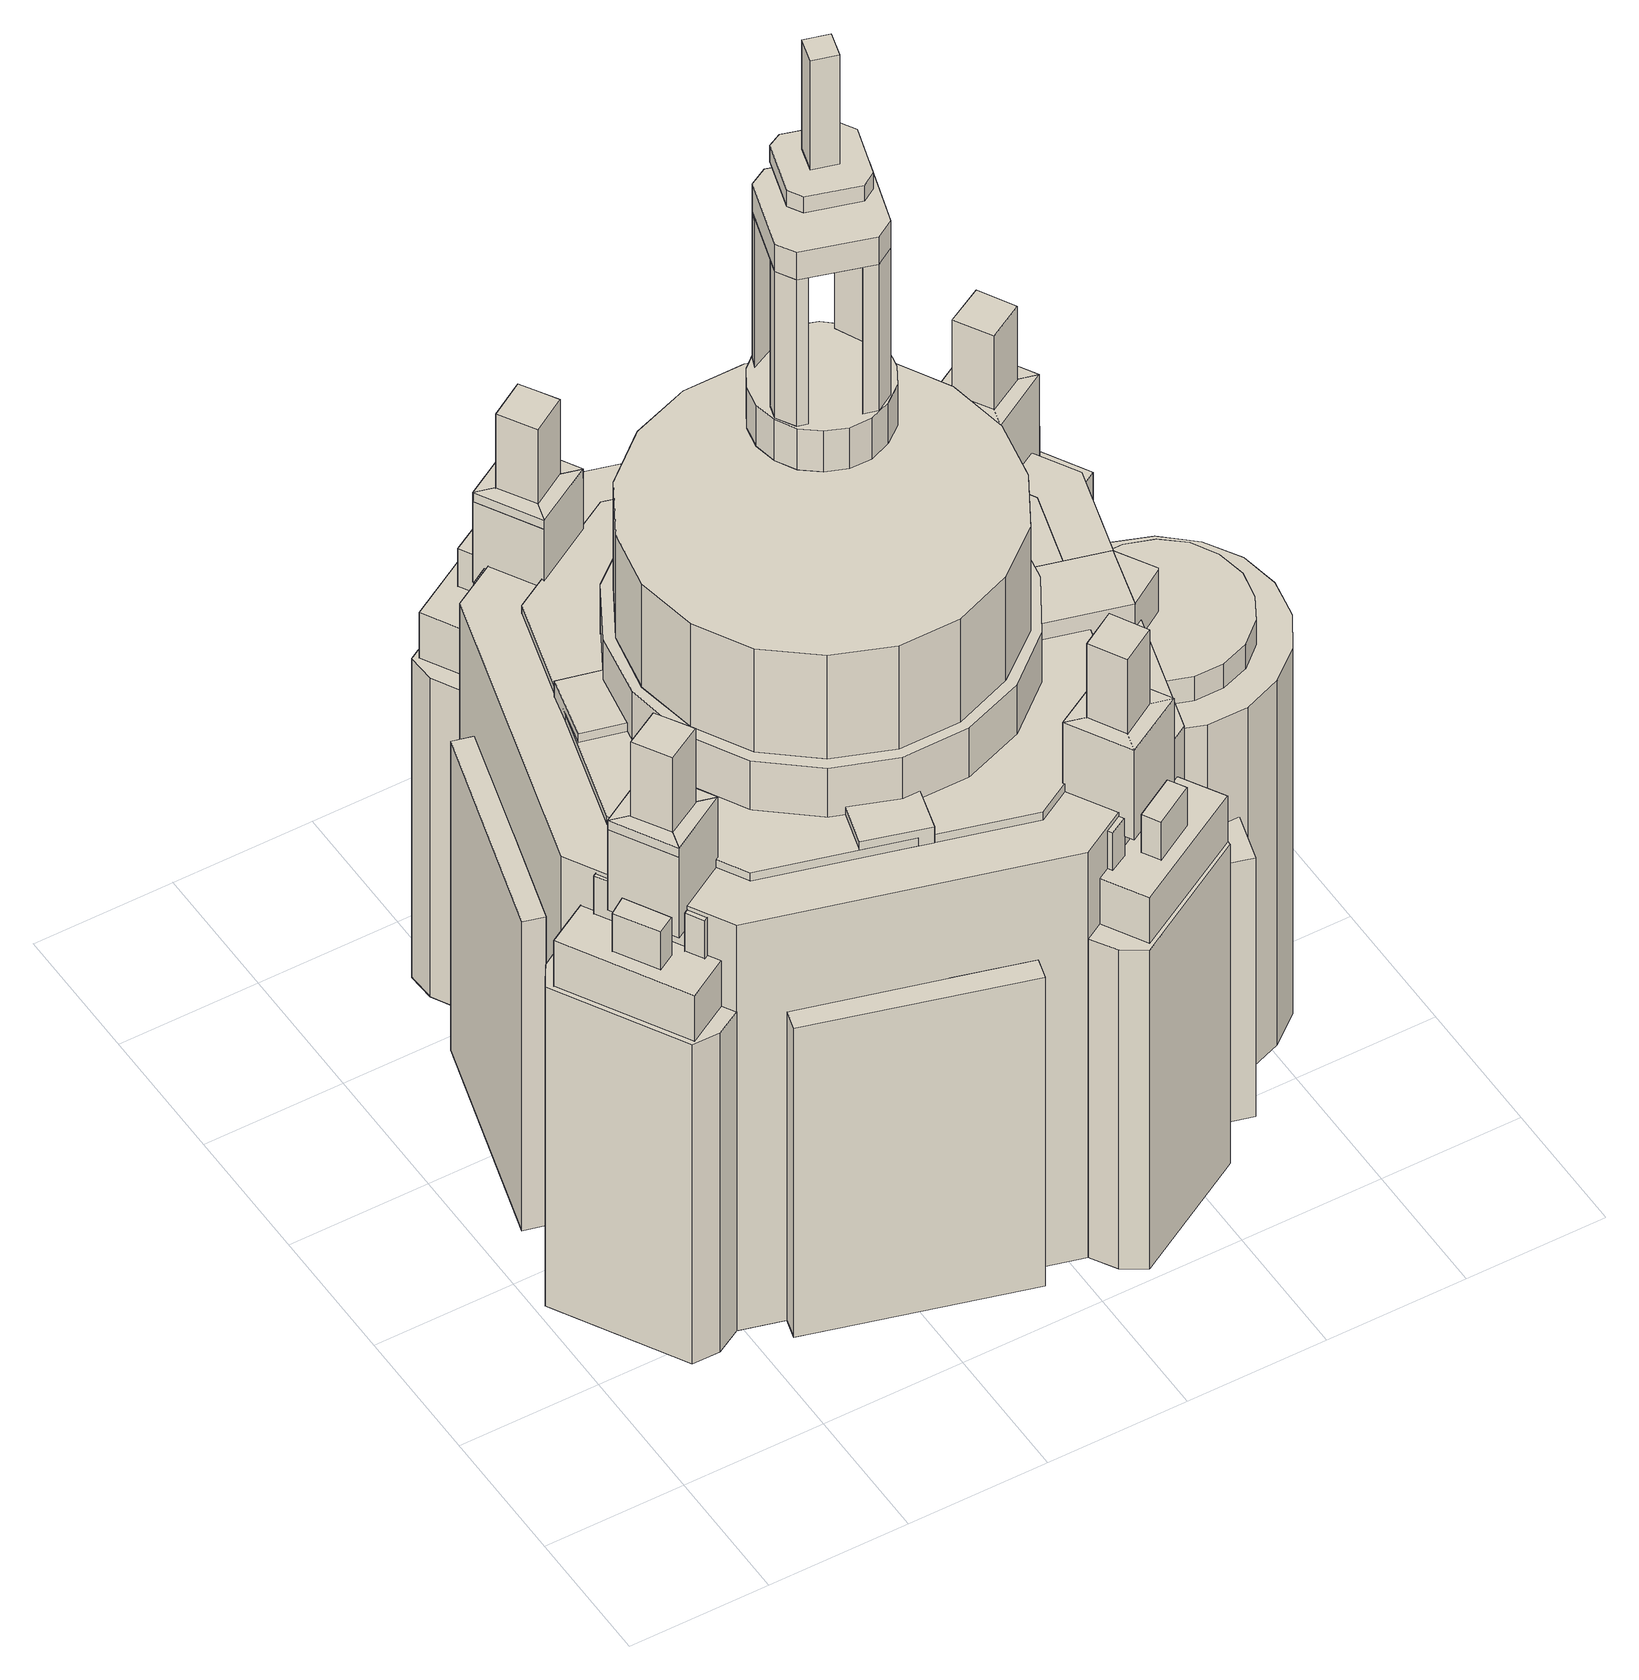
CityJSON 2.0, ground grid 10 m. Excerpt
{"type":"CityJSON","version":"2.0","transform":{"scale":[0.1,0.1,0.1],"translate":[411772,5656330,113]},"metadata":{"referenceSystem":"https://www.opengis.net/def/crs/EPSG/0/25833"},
"CityObjects":{
"building1":{"type":"Building","attributes":{"name":"Frauenkirche","Gemeindeschluessel":14612000,"Dachneigung":61.86,"Dachorientierung":0,"MittlereTraufHoehe":144.31,"QualitaetDacherkennung":100,"ObjektHoehe":41.04,"BodenHoehe":113.88,"Geometrietyp2DReferenz":"3000","AbsoluteHoehe":154.91,"Dachflaeche":1603.06,"measuredHeight":41.04,"function":"31001_3041","roofType":"3500","storeysAboveGround":14},"children":["building1-1","building1-2","building1-3","building1-4","building1-5","building1-6","building1-7","building1-8","building1-9","building1-10","building1-11","building1-12","building1-13","building1-14","building1-15","building1-16","building1-17","building1-18","building1-19","building1-20","building1-21","building1-22","building1-23","building1-24","building1-25","building1-26","building1-27","building1-28","building1-29","building1-30","building1-31","building1-32","building1-33","building1-34","building1-35","building1-36","building1-37","building1-38","building1-39","building1-40","building1-41","building1-42","building1-43","building1-44","building1-45","building1-46","building1-47","building1-48","building1-49","building1-50","building1-51","building1-52","building1-53","building1-54","building1-55","building1-56","building1-57","building1-58","building1-59","building1-60","building1-61","building1-62"],"geometry":[{"type":"Solid","lod":"1","boundaries":[[[[0,1,2,3,4,5,6,7]],[[8,9,10,11,12,13,14,15]],[[7,9,8,0]],[[6,10,9,7]],[[5,11,10,6]],[[4,12,11,5]],[[3,13,12,4]],[[2,14,13,3]],[[1,15,14,2]],[[0,8,15,1]]]]}]},
"building1-1":{"type":"BuildingPart","attributes":{"Dachneigung":55.57,"Dachorientierung":-29.97,"MittlereTraufHoehe":154.78,"QualitaetDacherkennung":100,"BodenHoehe":147.72,"ObjektTeilHoehe":8.78,"Geometrietyp2DReferenz":"3000","AbsoluteHoehe":156.49,"Dachflaeche":30.28,"measuredHeight":8.78,"roofType":"3100","storeysAboveGround":3},"parents":["building1"],"geometry":[{"type":"Solid","lod":"1","boundaries":[[[[16,17,18,19]],[[20,21,22,23]],[[19,21,20,16]],[[18,22,21,19]],[[17,23,22,18]],[[16,20,23,17]]]]}]},
"building1-2":{"type":"BuildingPart","attributes":{"Dachneigung":11.31,"Dachorientierung":0,"MittlereTraufHoehe":148.48,"QualitaetDacherkennung":100,"BodenHoehe":145.7,"ObjektTeilHoehe":4.5,"Geometrietyp2DReferenz":"3000","AbsoluteHoehe":150.2,"Dachflaeche":7.64,"measuredHeight":4.5,"roofType":"3900","storeysAboveGround":1},"parents":["building1"],"geometry":[{"type":"Solid","lod":"1","boundaries":[[[[24,25,26,27]],[[28,29,30,31]],[[27,29,28,24]],[[26,30,29,27]],[[25,31,30,26]],[[24,28,31,25]]]]}]},
"building1-3":{"type":"BuildingPart","attributes":{"Dachneigung":55.57,"Dachorientierung":0,"MittlereTraufHoehe":155.35,"QualitaetDacherkennung":100,"BodenHoehe":154.78,"ObjektTeilHoehe":1.71,"Geometrietyp2DReferenz":"3000","AbsoluteHoehe":156.49,"Dachflaeche":7.57,"measuredHeight":1.71,"roofType":"9999","storeysAboveGround":1},"parents":["building1"],"geometry":[{"type":"Solid","lod":"1","boundaries":[[[[32,33,34]],[[35,36,37]],[[34,36,35,32]],[[33,37,36,34]],[[32,35,37,33]]]]}]},
"building1-4":{"type":"BuildingPart","attributes":{"Dachneigung":4.85,"Dachorientierung":0,"MittlereTraufHoehe":154.61,"QualitaetDacherkennung":100,"BodenHoehe":154.61,"ObjektTeilHoehe":18.1,"Geometrietyp2DReferenz":"3000","AbsoluteHoehe":172.71,"Dachflaeche":1298.93,"measuredHeight":18.1,"roofType":"3700","storeysAboveGround":6},"parents":["building1"],"geometry":[{"type":"Solid","lod":"1","boundaries":[[[[38,39,40,41,42,43,44,45,46,47,48,49,50,51,52,53,54,55]],[[56,57,58,59,60,61,62,63,64,65,66,67,68,69,70,71,72,73]],[[55,57,56,38]],[[54,58,57,55]],[[53,59,58,54]],[[52,60,59,53]],[[51,61,60,52]],[[50,62,61,51]],[[49,63,62,50]],[[48,64,63,49]],[[47,65,64,48]],[[46,66,65,47]],[[45,67,66,46]],[[44,68,67,45]],[[43,69,68,44]],[[42,70,69,43]],[[41,71,70,42]],[[40,72,71,41]],[[39,73,72,40]],[[38,56,73,39]]]]}]},
"building1-5":{"type":"BuildingPart","attributes":{"Dachneigung":55.57,"Dachorientierung":0,"MittlereTraufHoehe":155.35,"QualitaetDacherkennung":100,"BodenHoehe":154.78,"ObjektTeilHoehe":1.71,"Geometrietyp2DReferenz":"3000","AbsoluteHoehe":156.49,"Dachflaeche":7.57,"measuredHeight":1.71,"roofType":"9999","storeysAboveGround":1},"parents":["building1"],"geometry":[{"type":"Solid","lod":"1","boundaries":[[[[19,16,74]],[[75,76,77]],[[74,76,75,19]],[[16,77,76,74]],[[19,75,77,16]]]]}]},
"building1-6":{"type":"BuildingPart","attributes":{"Dachneigung":31.29,"Dachorientierung":104.19,"MittlereTraufHoehe":148.99,"QualitaetDacherkennung":100,"BodenHoehe":146.11,"ObjektTeilHoehe":6.81,"Geometrietyp2DReferenz":"3000","AbsoluteHoehe":152.91,"Dachflaeche":34.82,"measuredHeight":6.81,"roofType":"3100","storeysAboveGround":2},"parents":["building1"],"geometry":[{"type":"Solid","lod":"1","boundaries":[[[[78,79,80,81]],[[82,83,84,85]],[[81,83,82,78]],[[80,84,83,81]],[[79,85,84,80]],[[78,82,85,79]]]]}]},
"building1-7":{"type":"BuildingPart","attributes":{"Dachneigung":56.27,"Dachorientierung":0,"MittlereTraufHoehe":148.48,"QualitaetDacherkennung":100,"BodenHoehe":145.7,"ObjektTeilHoehe":4.5,"Geometrietyp2DReferenz":"3000","AbsoluteHoehe":150.2,"Dachflaeche":7.64,"measuredHeight":4.5,"roofType":"3900","storeysAboveGround":1},"parents":["building1"],"geometry":[{"type":"Solid","lod":"1","boundaries":[[[[86,87,88,89]],[[90,91,92,93]],[[89,91,90,86]],[[88,92,91,89]],[[87,93,92,88]],[[86,90,93,87]]]]}]},
"building1-8":{"type":"BuildingPart","attributes":{"Dachneigung":11.28,"Dachorientierung":0,"MittlereTraufHoehe":148.48,"QualitaetDacherkennung":100,"BodenHoehe":145.7,"ObjektTeilHoehe":4.5,"Geometrietyp2DReferenz":"3000","AbsoluteHoehe":150.2,"Dachflaeche":7.64,"measuredHeight":4.5,"roofType":"3900","storeysAboveGround":1},"parents":["building1"],"geometry":[{"type":"Solid","lod":"1","boundaries":[[[[94,95,96,97]],[[98,99,100,101]],[[97,99,98,94]],[[96,100,99,97]],[[95,101,100,96]],[[94,98,101,95]]]]}]},
"building1-9":{"type":"BuildingPart","attributes":{"Dachneigung":56.26,"Dachorientierung":0,"MittlereTraufHoehe":148.48,"QualitaetDacherkennung":100,"BodenHoehe":146.18,"ObjektTeilHoehe":4.02,"Geometrietyp2DReferenz":"3000","AbsoluteHoehe":150.2,"Dachflaeche":7.64,"measuredHeight":4.02,"roofType":"3900","storeysAboveGround":1},"parents":["building1"],"geometry":[{"type":"Solid","lod":"1","boundaries":[[[[102,103,104,105]],[[106,107,108,109]],[[105,107,106,102]],[[104,108,107,105]],[[103,109,108,104]],[[102,106,109,103]]]]}]},
"building1-10":{"type":"BuildingPart","attributes":{"Dachneigung":55.57,"Dachorientierung":-29.97,"MittlereTraufHoehe":154.78,"QualitaetDacherkennung":100,"BodenHoehe":147.72,"ObjektTeilHoehe":8.78,"Geometrietyp2DReferenz":"3000","AbsoluteHoehe":156.49,"Dachflaeche":30.28,"measuredHeight":8.78,"roofType":"3100","storeysAboveGround":3},"parents":["building1"],"geometry":[{"type":"Solid","lod":"1","boundaries":[[[[110,111,112,113]],[[114,115,116,117]],[[113,115,114,110]],[[112,116,115,113]],[[111,117,116,112]],[[110,114,117,111]]]]}]},
"building1-11":{"type":"BuildingPart","attributes":{"Dachneigung":14.22,"Dachorientierung":0,"MittlereTraufHoehe":159.25,"QualitaetDacherkennung":100,"BodenHoehe":155.5,"ObjektTeilHoehe":9.44,"Geometrietyp2DReferenz":"3000","AbsoluteHoehe":164.95,"Dachflaeche":33.98,"measuredHeight":9.44,"roofType":"3500","storeysAboveGround":3},"parents":["building1"],"geometry":[{"type":"Solid","lod":"1","boundaries":[[[[118,119,120,121]],[[122,123,124,125]],[[121,123,122,118]],[[120,124,123,121]],[[119,125,124,120]],[[118,122,125,119]]]]}]},
"building1-12":{"type":"BuildingPart","attributes":{"Dachneigung":90,"Dachorientierung":0,"MittlereTraufHoehe":187.9,"QualitaetDacherkennung":100,"BodenHoehe":175.01,"ObjektTeilHoehe":12.89,"Geometrietyp2DReferenz":"3000","AbsoluteHoehe":187.9,"Dachflaeche":1.36,"measuredHeight":12.89,"roofType":"1000","storeysAboveGround":4},"parents":["building1"],"geometry":[{"type":"Solid","lod":"1","boundaries":[[[[126,127,128,129]],[[130,131,132,133]],[[129,131,130,126]],[[128,132,131,129]],[[127,133,132,128]],[[126,130,133,127]]]]}]},
"building1-13":{"type":"BuildingPart","attributes":{"Dachneigung":53.89,"Dachorientierung":0,"MittlereTraufHoehe":144.31,"QualitaetDacherkennung":100,"BodenHoehe":144.31,"ObjektTeilHoehe":12,"Geometrietyp2DReferenz":"3000","AbsoluteHoehe":156.31,"Dachflaeche":1199.72,"measuredHeight":12,"roofType":"3500","storeysAboveGround":4},"parents":["building1"],"geometry":[{"type":"Solid","lod":"1","boundaries":[[[[134,135,136,137,138,139,140,141]],[[142,143,144,145,146,147,148,149]],[[141,143,142,134]],[[140,144,143,141]],[[139,145,144,140]],[[138,146,145,139]],[[137,147,146,138]],[[136,148,147,137]],[[135,149,148,136]],[[134,142,149,135]]]]}]},
"building1-14":{"type":"BuildingPart","attributes":{"Dachneigung":56.26,"Dachorientierung":0,"MittlereTraufHoehe":148.48,"QualitaetDacherkennung":100,"BodenHoehe":145.7,"ObjektTeilHoehe":4.5,"Geometrietyp2DReferenz":"3000","AbsoluteHoehe":150.2,"Dachflaeche":7.64,"measuredHeight":4.5,"roofType":"3900","storeysAboveGround":1},"parents":["building1"],"geometry":[{"type":"Solid","lod":"1","boundaries":[[[[150,151,152,153]],[[154,155,156,157]],[[153,155,154,150]],[[152,156,155,153]],[[151,157,156,152]],[[150,154,157,151]]]]}]},
"building1-15":{"type":"BuildingPart","attributes":{"Dachneigung":90,"Dachorientierung":0,"MittlereTraufHoehe":141.95,"QualitaetDacherkennung":100,"BodenHoehe":113.88,"ObjektTeilHoehe":28.07,"Geometrietyp2DReferenz":"3000","AbsoluteHoehe":141.95,"Dachflaeche":44.56,"measuredHeight":28.07,"roofType":"1000","storeysAboveGround":9},"parents":["building1"],"geometry":[{"type":"Solid","lod":"1","boundaries":[[[[158,159,160,161,162,163]],[[10,164,165,166,167,11]],[[163,164,10,158]],[[162,165,164,163]],[[161,166,165,162]],[[160,167,166,161]],[[159,11,167,160]],[[158,10,11,159]]]]}]},
"building1-16":{"type":"BuildingPart","attributes":{"Dachneigung":11.29,"Dachorientierung":0,"MittlereTraufHoehe":148.48,"QualitaetDacherkennung":100,"BodenHoehe":145.7,"ObjektTeilHoehe":4.5,"Geometrietyp2DReferenz":"3000","AbsoluteHoehe":150.2,"Dachflaeche":7.64,"measuredHeight":4.5,"roofType":"3900","storeysAboveGround":1},"parents":["building1"],"geometry":[{"type":"Solid","lod":"1","boundaries":[[[[168,169,170,171]],[[172,173,174,175]],[[171,173,172,168]],[[170,174,173,171]],[[169,175,174,170]],[[168,172,175,169]]]]}]},
"building1-17":{"type":"BuildingPart","attributes":{"Dachneigung":55.57,"Dachorientierung":0,"MittlereTraufHoehe":155.35,"QualitaetDacherkennung":100,"BodenHoehe":154.78,"ObjektTeilHoehe":1.71,"Geometrietyp2DReferenz":"3000","AbsoluteHoehe":156.49,"Dachflaeche":7.57,"measuredHeight":1.71,"roofType":"9999","storeysAboveGround":1},"parents":["building1"],"geometry":[{"type":"Solid","lod":"1","boundaries":[[[[176,177,178]],[[179,180,181]],[[178,180,179,176]],[[177,181,180,178]],[[176,179,181,177]]]]}]},
"building1-18":{"type":"BuildingPart","attributes":{"Dachneigung":14.22,"Dachorientierung":0,"MittlereTraufHoehe":159.25,"QualitaetDacherkennung":100,"BodenHoehe":155.5,"ObjektTeilHoehe":9.44,"Geometrietyp2DReferenz":"3000","AbsoluteHoehe":164.95,"Dachflaeche":33.98,"measuredHeight":9.44,"roofType":"3500","storeysAboveGround":3},"parents":["building1"],"geometry":[{"type":"Solid","lod":"1","boundaries":[[[[182,183,184,185]],[[186,187,188,189]],[[185,187,186,182]],[[184,188,187,185]],[[183,189,188,184]],[[182,186,189,183]]]]}]},
"building1-19":{"type":"BuildingPart","attributes":{"Dachneigung":56.27,"Dachorientierung":0,"MittlereTraufHoehe":148.48,"QualitaetDacherkennung":100,"BodenHoehe":145.7,"ObjektTeilHoehe":4.5,"Geometrietyp2DReferenz":"3000","AbsoluteHoehe":150.2,"Dachflaeche":7.64,"measuredHeight":4.5,"roofType":"3900","storeysAboveGround":1},"parents":["building1"],"geometry":[{"type":"Solid","lod":"1","boundaries":[[[[190,191,192,193]],[[194,195,196,197]],[[193,195,194,190]],[[192,196,195,193]],[[191,197,196,192]],[[190,194,197,191]]]]}]},
"building1-20":{"type":"BuildingPart","attributes":{"Dachneigung":55.57,"Dachorientierung":0,"MittlereTraufHoehe":155.35,"QualitaetDacherkennung":100,"BodenHoehe":154.78,"ObjektTeilHoehe":1.71,"Geometrietyp2DReferenz":"3000","AbsoluteHoehe":156.49,"Dachflaeche":7.57,"measuredHeight":1.71,"roofType":"9999","storeysAboveGround":1},"parents":["building1"],"geometry":[{"type":"Solid","lod":"1","boundaries":[[[[113,110,198]],[[199,200,201]],[[198,200,199,113]],[[110,201,200,198]],[[113,199,201,110]]]]}]},
"building1-21":{"type":"BuildingPart","attributes":{"Dachneigung":35.29,"Dachorientierung":-119.97,"MittlereTraufHoehe":144.31,"QualitaetDacherkennung":100,"BodenHoehe":113.9,"ObjektTeilHoehe":33.82,"Geometrietyp2DReferenz":"3000","AbsoluteHoehe":147.72,"Dachflaeche":148.61,"measuredHeight":33.82,"roofType":"9999","storeysAboveGround":11},"parents":["building1"],"geometry":[{"type":"Solid","lod":"1","boundaries":[[[[202,203,204,205]],[[206,207,208,209]],[[205,207,206,202]],[[204,208,207,205]],[[203,209,208,204]],[[202,206,209,203]]]]}]},
"building1-22":{"type":"BuildingPart","attributes":{"Dachneigung":56.26,"Dachorientierung":0,"MittlereTraufHoehe":148.48,"QualitaetDacherkennung":100,"BodenHoehe":145.7,"ObjektTeilHoehe":4.5,"Geometrietyp2DReferenz":"3000","AbsoluteHoehe":150.2,"Dachflaeche":7.64,"measuredHeight":4.5,"roofType":"3900","storeysAboveGround":1},"parents":["building1"],"geometry":[{"type":"Solid","lod":"1","boundaries":[[[[210,211,212,213]],[[214,215,216,217]],[[213,215,214,210]],[[212,216,215,213]],[[211,217,216,212]],[[210,214,217,211]]]]}]},
"building1-23":{"type":"BuildingPart","attributes":{"Dachneigung":11.28,"Dachorientierung":0,"MittlereTraufHoehe":148.48,"QualitaetDacherkennung":100,"BodenHoehe":145.7,"ObjektTeilHoehe":4.5,"Geometrietyp2DReferenz":"3000","AbsoluteHoehe":150.2,"Dachflaeche":7.64,"measuredHeight":4.5,"roofType":"3900","storeysAboveGround":1},"parents":["building1"],"geometry":[{"type":"Solid","lod":"1","boundaries":[[[[218,219,220,221]],[[222,223,224,225]],[[221,223,222,218]],[[220,224,223,221]],[[219,225,224,220]],[[218,222,225,219]]]]}]},
"building1-24":{"type":"BuildingPart","attributes":{"Dachneigung":55.57,"Dachorientierung":0,"MittlereTraufHoehe":155.35,"QualitaetDacherkennung":100,"BodenHoehe":154.78,"ObjektTeilHoehe":1.71,"Geometrietyp2DReferenz":"3000","AbsoluteHoehe":156.49,"Dachflaeche":7.57,"measuredHeight":1.71,"roofType":"9999","storeysAboveGround":1},"parents":["building1"],"geometry":[{"type":"Solid","lod":"1","boundaries":[[[[226,227,34]],[[228,36,229]],[[34,36,228,226]],[[227,229,36,34]],[[226,228,229,227]]]]}]},
"building1-25":{"type":"BuildingPart","attributes":{"Dachneigung":90,"Dachorientierung":0,"MittlereTraufHoehe":187.9,"QualitaetDacherkennung":100,"BodenHoehe":175.01,"ObjektTeilHoehe":12.89,"Geometrietyp2DReferenz":"3000","AbsoluteHoehe":187.9,"Dachflaeche":1.36,"measuredHeight":12.89,"roofType":"1000","storeysAboveGround":4},"parents":["building1"],"geometry":[{"type":"Solid","lod":"1","boundaries":[[[[230,231,232,233]],[[234,235,236,237]],[[233,235,234,230]],[[232,236,235,233]],[[231,237,236,232]],[[230,234,237,231]]]]}]},
"building1-26":{"type":"BuildingPart","attributes":{"Dachneigung":24.13,"Dachorientierung":105.05,"MittlereTraufHoehe":148.99,"QualitaetDacherkennung":100,"BodenHoehe":144.6,"ObjektTeilHoehe":9.71,"Geometrietyp2DReferenz":"3000","AbsoluteHoehe":154.31,"Dachflaeche":80.99,"measuredHeight":9.71,"roofType":"3100","storeysAboveGround":3},"parents":["building1"],"geometry":[{"type":"Solid","lod":"1","boundaries":[[[[238,239,240,241]],[[242,243,244,245]],[[241,243,242,238]],[[240,244,243,241]],[[239,245,244,240]],[[238,242,245,239]]]]}]},
"building1-27":{"type":"BuildingPart","attributes":{"Dachneigung":14.22,"Dachorientierung":0,"MittlereTraufHoehe":159.25,"QualitaetDacherkennung":100,"BodenHoehe":155.5,"ObjektTeilHoehe":9.44,"Geometrietyp2DReferenz":"3000","AbsoluteHoehe":164.95,"Dachflaeche":33.98,"measuredHeight":9.44,"roofType":"3500","storeysAboveGround":3},"parents":["building1"],"geometry":[{"type":"Solid","lod":"1","boundaries":[[[[246,247,248,249]],[[250,251,252,253]],[[249,251,250,246]],[[248,252,251,249]],[[247,253,252,248]],[[246,250,253,247]]]]}]},
"building1-28":{"type":"BuildingPart","attributes":{"Dachneigung":78.43,"Dachorientierung":105.19,"MittlereTraufHoehe":135.57,"QualitaetDacherkennung":100,"BodenHoehe":113.91,"ObjektTeilHoehe":23.96,"Geometrietyp2DReferenz":"3000","AbsoluteHoehe":137.87,"Dachflaeche":105.43,"measuredHeight":23.96,"roofType":"3100","storeysAboveGround":8},"parents":["building1"],"geometry":[{"type":"Solid","lod":"1","boundaries":[[[[254,255,256,257]],[[258,10,9,259]],[[257,10,258,254]],[[256,9,10,257]],[[255,259,9,256]],[[254,258,259,255]]]]}]},
"building1-29":{"type":"BuildingPart","attributes":{"Dachneigung":90,"Dachorientierung":0,"MittlereTraufHoehe":187.9,"QualitaetDacherkennung":100,"BodenHoehe":187.9,"ObjektTeilHoehe":4.83,"Geometrietyp2DReferenz":"3000","AbsoluteHoehe":192.74,"Dachflaeche":145.66,"measuredHeight":4.83,"roofType":"3500","storeysAboveGround":2},"parents":["building1"],"geometry":[{"type":"Solid","lod":"1","boundaries":[[[[260,261,262,263,264,265,266,267]],[[230,233,126,129,268,269,270,271]],[[267,233,230,260]],[[266,126,233,267]],[[265,129,126,266]],[[264,268,129,265]],[[263,269,268,264]],[[262,270,269,263]],[[261,271,270,262]],[[260,230,271,261]]]]}]},
"building1-30":{"type":"BuildingPart","attributes":{"Dachneigung":90,"Dachorientierung":0,"MittlereTraufHoehe":141.95,"QualitaetDacherkennung":100,"BodenHoehe":113.91,"ObjektTeilHoehe":28.04,"Geometrietyp2DReferenz":"3000","AbsoluteHoehe":141.95,"Dachflaeche":44.56,"measuredHeight":28.04,"roofType":"1000","storeysAboveGround":9},"parents":["building1"],"geometry":[{"type":"Solid","lod":"1","boundaries":[[[[272,273,274,275,276,277]],[[14,278,279,280,281,15]],[[277,278,14,272]],[[276,279,278,277]],[[275,280,279,276]],[[274,281,280,275]],[[273,15,281,274]],[[272,14,15,273]]]]}]},
"building1-31":{"type":"BuildingPart","attributes":{"Dachneigung":55.57,"Dachorientierung":0,"MittlereTraufHoehe":155.35,"QualitaetDacherkennung":100,"BodenHoehe":154.78,"ObjektTeilHoehe":1.71,"Geometrietyp2DReferenz":"3000","AbsoluteHoehe":156.49,"Dachflaeche":7.57,"measuredHeight":1.71,"roofType":"9999","storeysAboveGround":1},"parents":["building1"],"geometry":[{"type":"Solid","lod":"1","boundaries":[[[[282,283,178]],[[284,180,285]],[[178,180,284,282]],[[283,285,180,178]],[[282,284,285,283]]]]}]},
"building1-32":{"type":"BuildingPart","attributes":{"Dachneigung":45,"Dachorientierung":0,"MittlereTraufHoehe":141.95,"QualitaetDacherkennung":100,"BodenHoehe":113.92,"ObjektTeilHoehe":36.22,"Geometrietyp2DReferenz":"3000","AbsoluteHoehe":150.15,"Dachflaeche":301.16,"measuredHeight":36.22,"roofType":"3500","storeysAboveGround":12},"parents":["building1"],"geometry":[{"type":"Solid","lod":"1","boundaries":[[[[286,287,288,289,290,291,292,293,294,295,296,297,298,299,300,301,302,303]],[[304,305,306,307,308,309,310,311,312,313,314,315,316,317,318,319,320,321]],[[303,305,304,286]],[[302,306,305,303]],[[301,307,306,302]],[[300,308,307,301]],[[299,309,308,300]],[[298,310,309,299]],[[297,311,310,298]],[[296,312,311,297]],[[295,313,312,296]],[[294,314,313,295]],[[293,315,314,294]],[[292,316,315,293]],[[291,317,316,292]],[[290,318,317,291]],[[289,319,318,290]],[[288,320,319,289]],[[287,321,320,288]],[[286,304,321,287]]]]}]},
"building1-33":{"type":"BuildingPart","attributes":{"Dachneigung":90,"Dachorientierung":0,"MittlereTraufHoehe":187.9,"QualitaetDacherkennung":100,"BodenHoehe":175.01,"ObjektTeilHoehe":12.89,"Geometrietyp2DReferenz":"3000","AbsoluteHoehe":187.9,"Dachflaeche":1.36,"measuredHeight":12.89,"roofType":"1000","storeysAboveGround":4},"parents":["building1"],"geometry":[{"type":"Solid","lod":"1","boundaries":[[[[270,322,323,271]],[[324,325,326,327]],[[271,325,324,270]],[[323,326,325,271]],[[322,327,326,323]],[[270,324,327,322]]]]}]},
"building1-34":{"type":"BuildingPart","attributes":{"Dachneigung":90,"Dachorientierung":0,"MittlereTraufHoehe":141.95,"QualitaetDacherkennung":100,"BodenHoehe":113.89,"ObjektTeilHoehe":28.06,"Geometrietyp2DReferenz":"3000","AbsoluteHoehe":141.95,"Dachflaeche":44.56,"measuredHeight":28.06,"roofType":"1000","storeysAboveGround":9},"parents":["building1"],"geometry":[{"type":"Solid","lod":"1","boundaries":[[[[328,329,330,331,332,333]],[[8,334,335,336,337,9]],[[333,334,8,328]],[[332,335,334,333]],[[331,336,335,332]],[[330,337,336,331]],[[329,9,337,330]],[[328,8,9,329]]]]}]},
"building1-35":{"type":"BuildingPart","attributes":{"Dachneigung":55.57,"Dachorientierung":0,"MittlereTraufHoehe":155.35,"QualitaetDacherkennung":100,"BodenHoehe":154.78,"ObjektTeilHoehe":1.71,"Geometrietyp2DReferenz":"3000","AbsoluteHoehe":156.49,"Dachflaeche":7.57,"measuredHeight":1.71,"roofType":"9999","storeysAboveGround":1},"parents":["building1"],"geometry":[{"type":"Solid","lod":"1","boundaries":[[[[111,112,198]],[[338,200,339]],[[198,200,338,111]],[[112,339,200,198]],[[111,338,339,112]]]]}]},
"building1-36":{"type":"BuildingPart","attributes":{"Dachneigung":90,"Dachorientierung":0,"MittlereTraufHoehe":154.61,"QualitaetDacherkennung":100,"BodenHoehe":147.81,"ObjektTeilHoehe":6.8,"Geometrietyp2DReferenz":"3000","AbsoluteHoehe":154.61,"Dachflaeche":572.99,"measuredHeight":6.8,"roofType":"1000","storeysAboveGround":2},"parents":["building1"],"geometry":[{"type":"Solid","lod":"1","boundaries":[[[[340,341,342,343,344,345,346,347,348,349,350,351,352,353,354,355,356,357]],[[358,359,360,361,362,363,364,365,366,367,368,369,370,371,372,373,374,375]],[[357,359,358,340]],[[356,360,359,357]],[[355,361,360,356]],[[354,362,361,355]],[[353,363,362,354]],[[352,364,363,353]],[[351,365,364,352]],[[350,366,365,351]],[[349,367,366,350]],[[348,368,367,349]],[[347,369,368,348]],[[346,370,369,347]],[[345,371,370,346]],[[344,372,371,345]],[[343,373,372,344]],[[342,374,373,343]],[[341,375,374,342]],[[340,358,375,341]]]]}]},
"building1-37":{"type":"BuildingPart","attributes":{"Dachneigung":55.57,"Dachorientierung":-29.97,"MittlereTraufHoehe":154.78,"QualitaetDacherkennung":100,"BodenHoehe":147.72,"ObjektTeilHoehe":8.78,"Geometrietyp2DReferenz":"3000","AbsoluteHoehe":156.49,"Dachflaeche":30.28,"measuredHeight":8.78,"roofType":"3100","storeysAboveGround":3},"parents":["building1"],"geometry":[{"type":"Solid","lod":"1","boundaries":[[[[33,226,227,32]],[[376,377,378,379]],[[32,377,376,33]],[[227,378,377,32]],[[226,379,378,227]],[[33,376,379,226]]]]}]},
"building1-38":{"type":"BuildingPart","attributes":{"Dachneigung":90,"Dachorientierung":0,"MittlereTraufHoehe":141.95,"QualitaetDacherkennung":100,"BodenHoehe":113.88,"ObjektTeilHoehe":28.07,"Geometrietyp2DReferenz":"3000","AbsoluteHoehe":141.95,"Dachflaeche":44.56,"measuredHeight":28.07,"roofType":"1000","storeysAboveGround":9},"parents":["building1"],"geometry":[{"type":"Solid","lod":"1","boundaries":[[[[380,381,382,383,384,385]],[[12,386,387,388,389,13]],[[385,386,12,380]],[[384,387,386,385]],[[383,388,387,384]],[[382,389,388,383]],[[381,13,389,382]],[[380,12,13,381]]]]}]},
"building1-39":{"type":"BuildingPart","attributes":{"Dachneigung":25.74,"Dachorientierung":0,"MittlereTraufHoehe":141.95,"QualitaetDacherkennung":100,"BodenHoehe":141.95,"ObjektTeilHoehe":12.36,"Geometrietyp2DReferenz":"3000","AbsoluteHoehe":154.31,"Dachflaeche":259.55,"measuredHeight":12.36,"roofType":"3500","storeysAboveGround":4},"parents":["building1"],"geometry":[{"type":"Solid","lod":"1","boundaries":[[[[390,391,392,393,394,395,396,397,398,399,400,401,402,403,404,405,406,407]],[[408,409,410,411,412,413,414,415,416,417,418,419,420,421,422,423,424,425]],[[407,409,408,390]],[[406,410,409,407]],[[405,411,410,406]],[[404,412,411,405]],[[403,413,412,404]],[[402,414,413,403]],[[401,415,414,402]],[[400,416,415,401]],[[399,417,416,400]],[[398,418,417,399]],[[397,419,418,398]],[[396,420,419,397]],[[395,421,420,396]],[[394,422,421,395]],[[393,423,422,394]],[[392,424,423,393]],[[391,425,424,392]],[[390,408,425,391]]]]}]},
"building1-40":{"type":"BuildingPart","attributes":{"Dachneigung":11.28,"Dachorientierung":0,"MittlereTraufHoehe":148.48,"QualitaetDacherkennung":100,"BodenHoehe":146.23,"ObjektTeilHoehe":3.97,"Geometrietyp2DReferenz":"3000","AbsoluteHoehe":150.2,"Dachflaeche":7.64,"measuredHeight":3.97,"roofType":"3900","storeysAboveGround":1},"parents":["building1"],"geometry":[{"type":"Solid","lod":"1","boundaries":[[[[426,427,428,429]],[[430,431,432,433]],[[429,431,430,426]],[[428,432,431,429]],[[427,433,432,428]],[[426,430,433,427]]]]}]},
"building1-41":{"type":"BuildingPart","attributes":{"Dachneigung":31.29,"Dachorientierung":15.19,"MittlereTraufHoehe":148.99,"QualitaetDacherkennung":100,"BodenHoehe":146.11,"ObjektTeilHoehe":6.8,"Geometrietyp2DReferenz":"3000","AbsoluteHoehe":152.91,"Dachflaeche":34.82,"measuredHeight":6.8,"roofType":"3100","storeysAboveGround":2},"parents":["building1"],"geometry":[{"type":"Solid","lod":"1","boundaries":[[[[434,435,436,437]],[[438,439,440,441]],[[437,439,438,434]],[[436,440,439,437]],[[435,441,440,436]],[[434,438,441,435]]]]}]},
"building1-42":{"type":"BuildingPart","attributes":{"Dachneigung":51.19,"Dachorientierung":15.52,"MittlereTraufHoehe":137.87,"QualitaetDacherkennung":100,"BodenHoehe":113.91,"ObjektTeilHoehe":30.4,"Geometrietyp2DReferenz":"3000","AbsoluteHoehe":144.31,"Dachflaeche":32.42,"measuredHeight":30.4,"roofType":"3100","storeysAboveGround":10},"parents":["building1"],"geometry":[{"type":"Solid","lod":"1","boundaries":[[[[442,443,444,445]],[[446,447,448,449]],[[445,447,446,442]],[[444,448,447,445]],[[443,449,448,444]],[[442,446,449,443]]]]}]},
"building1-43":{"type":"BuildingPart","attributes":{"Dachneigung":55.57,"Dachorientierung":-29.97,"MittlereTraufHoehe":154.78,"QualitaetDacherkennung":100,"BodenHoehe":147.72,"ObjektTeilHoehe":8.78,"Geometrietyp2DReferenz":"3000","AbsoluteHoehe":156.49,"Dachflaeche":30.28,"measuredHeight":8.78,"roofType":"3100","storeysAboveGround":3},"parents":["building1"],"geometry":[{"type":"Solid","lod":"1","boundaries":[[[[177,282,283,176]],[[450,451,452,453]],[[176,451,450,177]],[[283,452,451,176]],[[282,453,452,283]],[[177,450,453,282]]]]}]},
"building1-44":{"type":"BuildingPart","attributes":{"Dachneigung":11.28,"Dachorientierung":0,"MittlereTraufHoehe":148.48,"QualitaetDacherkennung":100,"BodenHoehe":146.24,"ObjektTeilHoehe":3.96,"Geometrietyp2DReferenz":"3000","AbsoluteHoehe":150.2,"Dachflaeche":7.64,"measuredHeight":3.96,"roofType":"3900","storeysAboveGround":1},"parents":["building1"],"geometry":[{"type":"Solid","lod":"1","boundaries":[[[[454,455,456,457]],[[458,459,460,461]],[[457,459,458,454]],[[456,460,459,457]],[[455,461,460,456]],[[454,458,461,455]]]]}]},
"building1-45":{"type":"BuildingPart","attributes":{"Dachneigung":55.57,"Dachorientierung":0,"MittlereTraufHoehe":155.35,"QualitaetDacherkennung":100,"BodenHoehe":154.78,"ObjektTeilHoehe":1.71,"Geometrietyp2DReferenz":"3000","AbsoluteHoehe":156.49,"Dachflaeche":7.57,"measuredHeight":1.71,"roofType":"9999","storeysAboveGround":1},"parents":["building1"],"geometry":[{"type":"Solid","lod":"1","boundaries":[[[[17,18,74]],[[462,76,463]],[[74,76,462,17]],[[18,463,76,74]],[[17,462,463,18]]]]}]},
"building1-46":{"type":"BuildingPart","attributes":{"Dachneigung":31.29,"Dachorientierung":15.19,"MittlereTraufHoehe":148.99,"QualitaetDacherkennung":100,"BodenHoehe":146.12,"ObjektTeilHoehe":6.8,"Geometrietyp2DReferenz":"3000","AbsoluteHoehe":152.91,"Dachflaeche":34.82,"measuredHeight":6.8,"roofType":"3100","storeysAboveGround":2},"parents":["building1"],"geometry":[{"type":"Solid","lod":"1","boundaries":[[[[464,465,466,467]],[[468,469,470,471]],[[467,469,468,464]],[[466,470,469,467]],[[465,471,470,466]],[[464,468,471,465]]]]}]},
"building1-47":{"type":"BuildingPart","attributes":{"Dachneigung":56.27,"Dachorientierung":0,"MittlereTraufHoehe":148.48,"QualitaetDacherkennung":100,"BodenHoehe":145.7,"ObjektTeilHoehe":4.5,"Geometrietyp2DReferenz":"3000","AbsoluteHoehe":150.2,"Dachflaeche":7.64,"measuredHeight":4.5,"roofType":"3900","storeysAboveGround":1},"parents":["building1"],"geometry":[{"type":"Solid","lod":"1","boundaries":[[[[472,473,474,475]],[[476,477,478,479]],[[475,477,476,472]],[[474,478,477,475]],[[473,479,478,474]],[[472,476,479,473]]]]}]},
"building1-48":{"type":"BuildingPart","attributes":{"Dachneigung":90,"Dachorientierung":0,"MittlereTraufHoehe":187.9,"QualitaetDacherkennung":100,"BodenHoehe":175.01,"ObjektTeilHoehe":12.89,"Geometrietyp2DReferenz":"3000","AbsoluteHoehe":187.9,"Dachflaeche":1.36,"measuredHeight":12.89,"roofType":"1000","storeysAboveGround":4},"parents":["building1"],"geometry":[{"type":"Solid","lod":"1","boundaries":[[[[268,480,481,269]],[[482,483,484,485]],[[269,483,482,268]],[[481,484,483,269]],[[480,485,484,481]],[[268,482,485,480]]]]}]},
"building1-49":{"type":"BuildingPart","attributes":{"Dachneigung":51.19,"Dachorientierung":-74.48,"MittlereTraufHoehe":137.87,"QualitaetDacherkennung":100,"BodenHoehe":113.86,"ObjektTeilHoehe":30.45,"Geometrietyp2DReferenz":"3000","AbsoluteHoehe":144.31,"Dachflaeche":32.42,"measuredHeight":30.45,"roofType":"3100","storeysAboveGround":10},"parents":["building1"],"geometry":[{"type":"Solid","lod":"1","boundaries":[[[[486,487,488,489]],[[490,491,492,493]],[[489,491,490,486]],[[488,492,491,489]],[[487,493,492,488]],[[486,490,493,487]]]]}]},
"building1-50":{"type":"BuildingPart","attributes":{"Dachneigung":11.29,"Dachorientierung":0,"MittlereTraufHoehe":148.48,"QualitaetDacherkennung":100,"BodenHoehe":145.7,"ObjektTeilHoehe":4.5,"Geometrietyp2DReferenz":"3000","AbsoluteHoehe":150.2,"Dachflaeche":7.64,"measuredHeight":4.5,"roofType":"3900","storeysAboveGround":1},"parents":["building1"],"geometry":[{"type":"Solid","lod":"1","boundaries":[[[[494,495,496,497]],[[498,499,500,501]],[[497,499,498,494]],[[496,500,499,497]],[[495,501,500,496]],[[494,498,501,495]]]]}]},
"building1-51":{"type":"BuildingPart","attributes":{"Dachneigung":11.73,"Dachorientierung":-75.43,"MittlereTraufHoehe":148.99,"QualitaetDacherkennung":100,"BodenHoehe":147.57,"ObjektTeilHoehe":6.75,"Geometrietyp2DReferenz":"3000","AbsoluteHoehe":154.31,"Dachflaeche":26.92,"measuredHeight":6.75,"roofType":"3100","storeysAboveGround":2},"parents":["building1"],"geometry":[{"type":"Solid","lod":"1","boundaries":[[[[239,238,502,503]],[[504,505,506,507]],[[503,505,504,239]],[[502,506,505,503]],[[238,507,506,502]],[[239,504,507,238]]]]}]},
"building1-52":{"type":"BuildingPart","attributes":{"Dachneigung":51.2,"Dachorientierung":15.52,"MittlereTraufHoehe":137.87,"QualitaetDacherkennung":100,"BodenHoehe":113.91,"ObjektTeilHoehe":30.41,"Geometrietyp2DReferenz":"3000","AbsoluteHoehe":144.31,"Dachflaeche":32.42,"measuredHeight":30.41,"roofType":"3100","storeysAboveGround":10},"parents":["building1"],"geometry":[{"type":"Solid","lod":"1","boundaries":[[[[508,509,510,511]],[[512,513,514,515]],[[511,513,512,508]],[[510,514,513,511]],[[509,515,514,510]],[[508,512,515,509]]]]}]},
"building1-53":{"type":"BuildingPart","attributes":{"Dachneigung":35.29,"Dachorientierung":-119.97,"MittlereTraufHoehe":144.31,"QualitaetDacherkennung":100,"BodenHoehe":113.9,"ObjektTeilHoehe":33.82,"Geometrietyp2DReferenz":"3000","AbsoluteHoehe":147.72,"Dachflaeche":148.61,"measuredHeight":33.82,"roofType":"9999","storeysAboveGround":11},"parents":["building1"],"geometry":[{"type":"Solid","lod":"1","boundaries":[[[[516,517,518,519]],[[520,521,522,523]],[[519,521,520,516]],[[518,522,521,519]],[[517,523,522,518]],[[516,520,523,517]]]]}]},
"building1-54":{"type":"BuildingPart","attributes":{"Dachneigung":35.29,"Dachorientierung":-119.97,"MittlereTraufHoehe":144.31,"QualitaetDacherkennung":100,"BodenHoehe":113.91,"ObjektTeilHoehe":33.81,"Geometrietyp2DReferenz":"3000","AbsoluteHoehe":147.72,"Dachflaeche":148.61,"measuredHeight":33.81,"roofType":"9999","storeysAboveGround":11},"parents":["building1"],"geometry":[{"type":"Solid","lod":"1","boundaries":[[[[524,525,526,527]],[[528,529,530,531]],[[527,529,528,524]],[[526,530,529,527]],[[525,531,530,526]],[[524,528,531,525]]]]}]},
"building1-55":{"type":"BuildingPart","attributes":{"Dachneigung":45.08,"Dachorientierung":0,"MittlereTraufHoehe":192.74,"QualitaetDacherkennung":100,"BodenHoehe":192.74,"ObjektTeilHoehe":2.75,"Geometrietyp2DReferenz":"3000","AbsoluteHoehe":195.48,"Dachflaeche":40.16,"measuredHeight":2.75,"roofType":"3500","storeysAboveGround":1},"parents":["building1"],"geometry":[{"type":"Solid","lod":"1","boundaries":[[[[532,533,534,535,536,537,538,539]],[[540,541,542,543,544,545,546,547]],[[539,541,540,532]],[[538,542,541,539]],[[537,543,542,538]],[[536,544,543,537]],[[535,545,544,536]],[[534,546,545,535]],[[533,547,546,534]],[[532,540,547,533]]]]}]},
"building1-56":{"type":"BuildingPart","attributes":{"Dachneigung":14.22,"Dachorientierung":0,"MittlereTraufHoehe":159.25,"QualitaetDacherkennung":100,"BodenHoehe":155.5,"ObjektTeilHoehe":9.44,"Geometrietyp2DReferenz":"3000","AbsoluteHoehe":164.95,"Dachflaeche":33.98,"measuredHeight":9.44,"roofType":"3500","storeysAboveGround":3},"parents":["building1"],"geometry":[{"type":"Solid","lod":"1","boundaries":[[[[548,549,550,551]],[[552,553,554,555]],[[551,553,552,548]],[[550,554,553,551]],[[549,555,554,550]],[[548,552,555,549]]]]}]},
"building1-57":{"type":"BuildingPart","attributes":{"Dachneigung":35.29,"Dachorientierung":-119.97,"MittlereTraufHoehe":144.31,"QualitaetDacherkennung":100,"BodenHoehe":113.92,"ObjektTeilHoehe":33.8,"Geometrietyp2DReferenz":"3000","AbsoluteHoehe":147.72,"Dachflaeche":148.61,"measuredHeight":33.8,"roofType":"9999","storeysAboveGround":11},"parents":["building1"],"geometry":[{"type":"Solid","lod":"1","boundaries":[[[[556,557,558,559]],[[560,561,562,563]],[[559,561,560,556]],[[558,562,561,559]],[[557,563,562,558]],[[556,560,563,557]]]]}]},
"building1-58":{"type":"BuildingPart","attributes":{"Dachneigung":56.27,"Dachorientierung":0,"MittlereTraufHoehe":148.48,"QualitaetDacherkennung":100,"BodenHoehe":145.7,"ObjektTeilHoehe":4.5,"Geometrietyp2DReferenz":"3000","AbsoluteHoehe":150.2,"Dachflaeche":7.64,"measuredHeight":4.5,"roofType":"3900","storeysAboveGround":1},"parents":["building1"],"geometry":[{"type":"Solid","lod":"1","boundaries":[[[[564,565,566,567]],[[568,569,570,571]],[[567,569,568,564]],[[566,570,569,567]],[[565,571,570,566]],[[564,568,571,565]]]]}]},
"building1-59":{"type":"BuildingPart","attributes":{"Dachneigung":11.31,"Dachorientierung":0,"MittlereTraufHoehe":148.48,"QualitaetDacherkennung":100,"BodenHoehe":145.7,"ObjektTeilHoehe":4.5,"Geometrietyp2DReferenz":"3000","AbsoluteHoehe":150.2,"Dachflaeche":7.64,"measuredHeight":4.5,"roofType":"3900","storeysAboveGround":1},"parents":["building1"],"geometry":[{"type":"Solid","lod":"1","boundaries":[[[[572,573,574,575]],[[576,577,578,579]],[[575,577,576,572]],[[574,578,577,575]],[[573,579,578,574]],[[572,576,579,573]]]]}]},
"building1-60":{"type":"BuildingPart","attributes":{"Dachneigung":6.47,"Dachorientierung":0,"MittlereTraufHoehe":199.94,"QualitaetDacherkennung":100,"BodenHoehe":194.37,"ObjektTeilHoehe":13.71,"Geometrietyp2DReferenz":"3000","AbsoluteHoehe":208.08,"Dachflaeche":30.26,"measuredHeight":13.71,"roofType":"4000","storeysAboveGround":5},"parents":["building1"],"geometry":[{"type":"Solid","lod":"1","boundaries":[[[[580,581,582,583]],[[584,585,586,587]],[[583,585,584,580]],[[582,586,585,583]],[[581,587,586,582]],[[580,584,587,581]]]]}]},
"building1-61":{"type":"BuildingPart","attributes":{"Dachneigung":90,"Dachorientierung":0,"MittlereTraufHoehe":175.01,"QualitaetDacherkennung":100,"BodenHoehe":171.38,"ObjektTeilHoehe":3.64,"Geometrietyp2DReferenz":"3000","AbsoluteHoehe":175.01,"Dachflaeche":67.5,"measuredHeight":3.64,"roofType":"1000","storeysAboveGround":1},"parents":["building1"],"geometry":[{"type":"Solid","lod":"1","boundaries":[[[[588,589,590,591,592,593,594,595,596,597,598,599,600,601,602,603,604,605]],[[606,607,608,609,610,611,612,613,614,615,616,617,618,619,620,621,622,623]],[[605,607,606,588]],[[604,608,607,605]],[[603,609,608,604]],[[602,610,609,603]],[[601,611,610,602]],[[600,612,611,601]],[[599,613,612,600]],[[598,614,613,599]],[[597,615,614,598]],[[596,616,615,597]],[[595,617,616,596]],[[594,618,617,595]],[[593,619,618,594]],[[592,620,619,593]],[[591,621,620,592]],[[590,622,621,591]],[[589,623,622,590]],[[588,606,623,589]]]]}]},
"building1-62":{"type":"BuildingPart","attributes":{"Dachneigung":56.27,"Dachorientierung":0,"MittlereTraufHoehe":148.48,"QualitaetDacherkennung":100,"BodenHoehe":146.22,"ObjektTeilHoehe":3.97,"Geometrietyp2DReferenz":"3000","AbsoluteHoehe":150.2,"Dachflaeche":7.64,"measuredHeight":3.97,"roofType":"3900","storeysAboveGround":1},"parents":["building1"],"geometry":[{"type":"Solid","lod":"1","boundaries":[[[[624,625,626,627]],[[628,629,630,631]],[[627,629,628,624]],[[626,630,629,627]],[[625,631,630,626]],[[624,628,631,625]]]]}]}
},
"vertices":[
[416,419,366],[200,478,366],[94,417,366],[35,201,366],[96,95,366],[312,36,366],[418,97,366],[477,314,366],[416,419,9],[477,314,9],[418,97,9],[312,36,9],[96,95,9],[35,201,9],[94,417,9],[200,478,9],
[443,392,426],[400,367,426],[425,324,426],[468,349,426],[443,392,347],[468,349,347],[425,324,347],[400,367,347],
[477,363,363],[459,393,363],[447,385,363],[464,356,363],[477,363,327],[464,356,327],[447,385,327],[459,393,327],
[188,426,426],[163,469,426],[154,435,426],[188,426,418],[154,435,418],[163,469,418],
[377,213,507],[385,257,507],[377,301,507],[355,340,507],[320,369,507],[278,384,507],[234,384,507],[192,369,507],[157,340,507],[135,301,507],[127,257,507],[135,213,507],[157,174,507],[192,146,507],[234,130,507],[278,130,507],[320,146,507],[355,174,507],[377,213,416],[355,174,416],[320,146,416],[278,130,416],[234,130,416],[192,146,416],[157,174,416],[135,213,416],[127,257,416],[135,301,416],[157,340,416],[192,369,416],[234,384,416],[278,384,416],[320,369,416],[355,340,416],[377,301,416],[385,257,416],
[434,358,426],[468,349,418],[434,358,418],[443,392,418],
[127,264,380],[139,310,380],[102,319,380],[91,273,380],[127,264,331],[91,273,331],[102,319,331],[139,310,331],
[52,167,363],[82,184,363],[75,197,363],[45,179,363],[52,167,327],[45,179,327],[75,197,327],[82,184,327],
[141,407,363],[124,437,363],[112,430,363],[129,400,363],[141,407,327],[129,400,327],[112,430,327],[124,437,327],
[334,93,363],[363,110,363],[356,123,363],[327,106,363],[334,93,332],[327,106,332],[356,123,332],[363,110,332],
[370,114,426],[326,89,426],[351,46,426],[395,71,426],[370,114,347],[395,71,347],[351,46,347],[326,89,347],
[440,377,491],[414,363,491],[429,338,491],[454,352,491],[440,377,425],[454,352,425],[429,338,425],[414,363,425],
[284,222,749],[286,229,749],[261,217,749],[271,214,749],[284,222,620],[271,214,620],[261,217,620],[286,229,620],
[389,392,373],[209,440,373],[122,390,373],[73,210,373],[123,123,373],[303,74,373],[390,124,373],[439,304,373],[389,392,313],[439,304,313],[390,124,313],[303,74,313],[123,123,313],[73,210,313],[122,390,313],[209,440,313],
[83,111,363],[113,128,363],[106,140,363],[76,123,363],[83,111,327],[76,123,327],[106,140,327],[113,128,327],
[418,97,290],[312,36,290],[323,18,290],[339,8,290],[428,59,290],[428,79,290],[428,79,9],[428,59,9],[339,8,9],[323,18,9],
[67,124,363],[50,154,363],[38,146,363],[55,117,363],[67,124,327],[55,117,327],[38,146,327],[50,154,327],
[113,145,426],[88,188,426],[79,154,426],[113,145,418],[79,154,418],[88,188,418],
[84,173,491],[59,159,491],[74,134,491],[99,148,491],[84,173,425],[99,148,425],[74,134,425],[59,159,425],
[408,372,363],[438,389,363],[431,401,363],[401,384,363],[408,372,327],[401,384,327],[431,401,327],[438,389,327],
[360,80,426],[395,71,418],[360,80,418],[370,114,418],
[367,376,330],[416,291,330],[501,340,330],[452,425,330],[367,376,9],[452,425,9],[501,340,9],[416,291,9],
[365,37,363],[394,54,363],[387,66,363],[358,49,363],[365,37,327],[358,49,327],[387,66,327],[394,54,327],
[348,52,363],[331,82,363],[318,75,363],[335,45,363],[348,52,327],[335,45,327],[318,75,327],[331,82,327],
[120,444,426],[145,401,426],[120,444,418],[145,401,418],
[291,285,749],[284,288,749],[296,263,749],[299,272,749],[291,285,620],[299,272,620],[296,263,620],[284,288,620],
[436,184,387],[448,230,387],[381,248,387],[369,202,387],[436,184,316],[369,202,316],[381,248,316],[448,230,316],
[366,100,491],[341,85,491],[355,60,491],[380,75,491],[366,100,425],[380,75,425],[355,60,425],[341,85,425],
[462,85,237],[521,301,237],[477,314,237],[418,97,237],[462,85,9],[521,301,9],
[291,285,773],[241,300,773],[228,293,773],[213,242,773],[221,229,773],[271,214,773],[284,222,773],[299,272,773],[221,229,749],[213,242,749],[228,293,749],[241,300,749],
[94,417,290],[200,478,290],[189,496,290],[172,506,290],[83,455,290],[84,435,290],[84,435,9],[83,455,9],[172,506,9],[189,496,9],
[45,163,426],[70,120,426],[45,163,418],[70,120,418],
[542,173,330],[547,202,330],[542,230,330],[527,255,330],[505,274,330],[478,284,330],[449,284,330],[422,274,330],[400,255,330],[385,230,330],[380,202,330],[385,173,330],[400,148,330],[422,130,330],[449,120,330],[478,120,330],[505,130,330],[527,148,330],[542,173,9],[527,148,9],[505,130,9],[478,120,9],[449,120,9],[422,130,9],[400,148,9],[385,173,9],[380,202,9],[385,230,9],[400,255,9],[422,274,9],[449,284,9],[478,284,9],[505,274,9],[527,255,9],[542,230,9],[547,202,9],
[225,285,749],[250,297,749],[228,293,620],[241,300,620],[250,297,620],[225,285,620],
[416,419,290],[477,314,290],[495,324,290],[505,341,290],[454,430,290],[434,429,290],[434,429,9],[454,430,9],[505,341,9],[495,324,9],
[326,89,418],[351,46,418],
[384,210,416],[392,257,416],[384,304,416],[360,345,416],[324,375,416],[280,391,416],[232,391,416],[188,375,416],[151,345,416],[128,304,416],[120,257,416],[128,210,416],[151,169,416],[188,139,416],[232,123,416],[280,123,416],[324,139,416],[360,169,416],[384,210,348],[360,169,348],[324,139,348],[280,123,348],[232,123,348],[188,139,348],[151,169,348],[128,210,348],[120,257,348],[128,304,348],[151,345,348],[188,375,348],[232,391,348],[280,391,348],[324,375,348],[360,345,348],[384,304,348],[392,257,348],
[163,469,347],[188,426,347],[145,401,347],[120,444,347],
[96,95,290],[35,201,290],[17,190,290],[7,174,290],[58,85,290],[78,85,290],[78,85,9],[58,85,9],[7,174,9],[17,190,9],
[520,181,351],[524,202,351],[520,223,351],[510,241,351],[494,254,351],[474,261,351],[453,261,351],[433,254,351],[417,241,351],[407,223,351],[403,202,351],[407,181,351],[417,163,351],[433,149,351],[453,142,351],[474,142,351],[494,149,351],[510,163,351],[520,181,290],[510,163,290],[494,149,290],[474,142,290],[453,142,290],[433,149,290],[417,163,290],[407,181,290],[403,202,290],[407,223,290],[417,241,290],[433,254,290],[453,261,290],[474,261,290],[494,254,290],[510,241,290],[520,223,290],[524,202,290],
[123,156,363],[106,185,363],[94,178,363],[111,149,363],[123,156,332],[111,149,332],[94,178,332],[106,185,332],
[322,410,380],[276,422,380],[266,386,380],[312,373,380],[322,410,331],[312,373,331],[266,386,331],[276,422,331],
[389,442,281],[235,485,281],[231,470,281],[385,427,281],[389,442,9],[385,427,9],[231,470,9],[235,485,9],
[88,188,347],[113,145,347],[70,120,347],[45,163,347],
[422,329,363],[405,359,363],[392,352,363],[410,322,363],[422,329,332],[410,322,332],[392,352,332],[405,359,332],
[400,367,418],[425,324,418],
[246,129,380],[200,141,380],[190,105,380],[236,92,380],[246,129,331],[236,92,331],[190,105,331],[200,141,331],
[126,448,363],[156,465,363],[149,477,363],[119,460,363],[126,448,327],[119,460,327],[149,477,327],[156,465,327],
[228,227,749],[216,252,749],[221,229,620],[213,242,620],[216,252,620],[228,227,620],
[71,390,281],[28,236,281],[43,232,281],[86,386,281],[71,390,9],[86,386,9],[43,232,9],[28,236,9],
[196,440,363],[179,470,363],[166,463,363],[184,433,363],[196,440,327],[184,433,327],[166,463,327],[179,470,327],
[463,201,387],[464,203,387],[448,230,346],[464,203,346],[463,201,346],[436,184,346],
[281,44,281],[127,87,281],[123,72,281],[277,29,281],[281,44,9],[277,29,9],[123,72,9],[127,87,9],
[293,98,330],[342,13,330],[428,62,330],[378,147,330],[293,98,9],[378,147,9],[428,62,9],[342,13,9],
[12,172,330],[61,87,330],[146,136,330],[97,221,330],[12,172,9],[97,221,9],[146,136,9],[61,87,9],
[282,278,811],[245,289,811],[235,284,811],[224,246,811],[230,236,811],[267,225,811],[277,231,811],[288,268,811],[282,278,797],[288,268,797],[277,231,797],[267,225,797],[230,236,797],[224,246,797],[235,284,797],[245,289,797],
[159,455,491],[134,440,491],[149,415,491],[174,430,491],[159,455,425],[174,430,425],[149,415,425],[134,440,425],
[87,453,330],[136,368,330],[221,417,330],[172,502,330],[87,453,9],[172,502,9],[221,417,9],[136,368,9],
[438,315,363],[468,332,363],[461,344,363],[431,327,363],[438,315,327],[431,327,327],[461,344,327],[468,332,327],
[402,86,363],[385,116,363],[373,109,363],[390,79,363],[402,86,327],[390,79,327],[373,109,327],[385,116,327],
[249,269,910],[244,251,910],[262,246,910],[267,264,910],[249,269,814],[267,264,814],[262,246,814],[244,251,814],
[300,241,620],[303,257,620],[300,273,620],[292,287,620],[279,298,620],[264,303,620],[248,303,620],[233,298,620],[220,287,620],[212,273,620],[209,257,620],[212,241,620],[220,227,620],[233,217,620],[248,211,620],[264,211,620],[279,217,620],[292,227,620],[300,241,584],[292,227,584],[279,217,584],[264,211,584],[248,211,584],[233,217,584],[220,227,584],[212,241,584],[209,257,584],[212,273,584],[220,287,584],[233,298,584],[248,303,584],[264,303,584],[279,298,584],[292,287,584],[300,273,584],[303,257,584],
[159,393,363],[189,410,363],[182,422,363],[152,405,363],[159,393,332],[152,405,332],[182,422,332],[189,410,332]
]}
